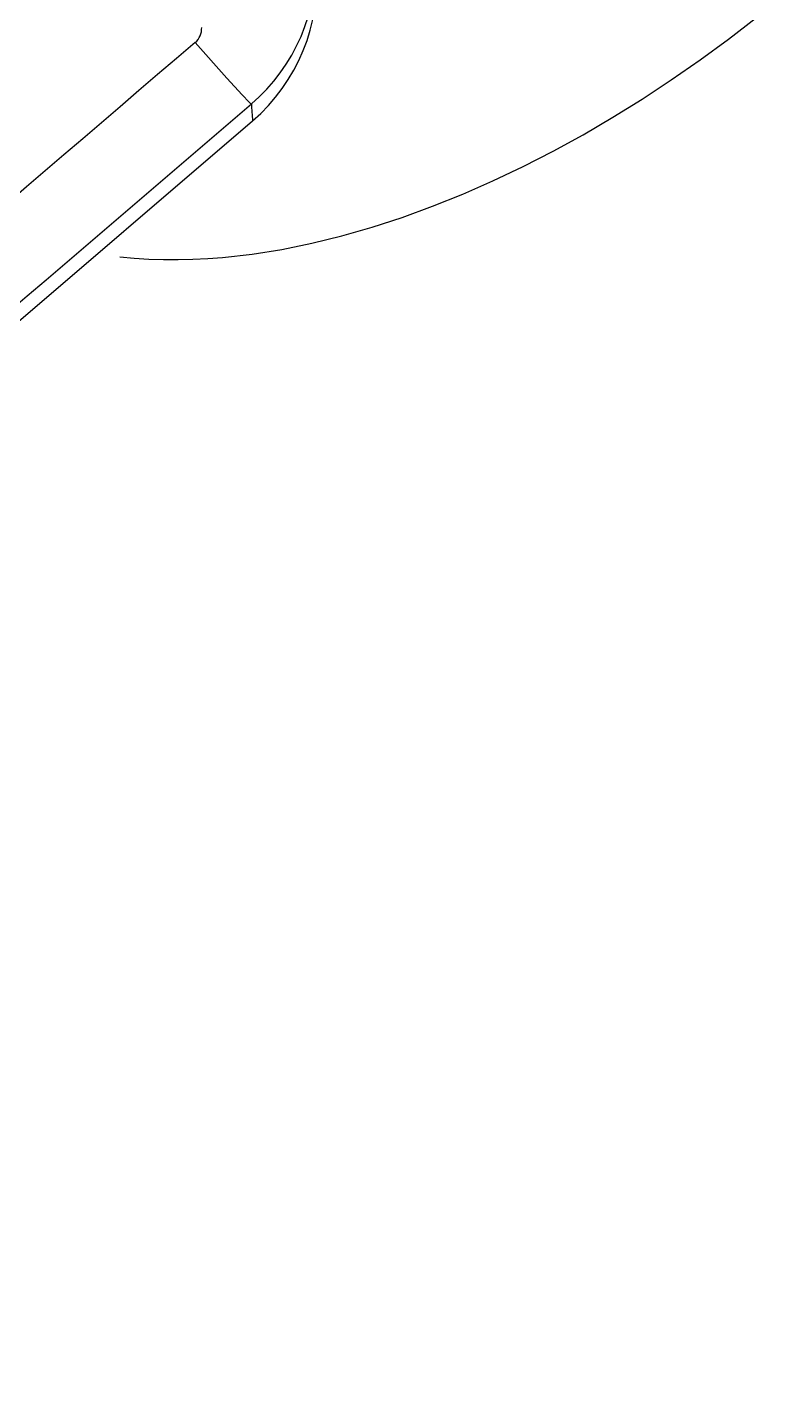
# Model space of a CAD drawing. Extents: x 741 to 1339, y 725 to 848.
# Drawn here: x 1106.4735 to 1106.5142, y 787.0958 to 787.17 of the extents above; entities that cross this region are included whole.
import ezdxf

# ---------------------------------------------------------------- set-up
doc = ezdxf.new("R2010")
doc.units = 0
doc.header["$MEASUREMENT"] = 0
doc.linetypes.add('CONTINU', pattern=[0])
for name, color, linetype in [('Lay Out', 31, 'CONTINUOUS'), ('PAREDES', 7, 'CONTINUOUS'), ('PENA-008', 8, 'CONTINUOUS')]:
    doc.layers.add(name, color=color, linetype=linetype)

# ---------------------------------------------------------------- blocks, each defined once
blk = doc.blocks.new('A$C12870BC7')
at = {"layer": 'Lay Out', "linetype": 'CONTINU', "ltscale": 0.6}
blk.add_line((0.9334747946082871, 1.491036899470529), (1.10382279996179, 1.491036899470529), dxfattribs=at)
for points in [[(1.104224007692892, 1.496270513486863), (1.104266945190375, 1.493703601864738), (1.104307075118527, 1.492469431098627), (1.104342658005407, 1.491915485503952), (1.104361059790108, 1.491793051076385), (1.10436569838248, 1.49177754841223), (1.104370306457895, 1.49177132293282)], [(1.093579055957321, 1.490124561573722), (1.094126287799895, 1.489559385702407), (1.094692623319361, 1.48900910215427), (1.095277177521098, 1.488473955065658), (1.095879523166218, 1.487953212027534), (1.096499019396674, 1.487446873039445), (1.097135391558936, 1.48695432776087), (1.097779728672776, 1.486481557533963), (1.099113873313286, 1.485575689252912), (1.10050612242776, 1.48472133376201), (1.101953607413179, 1.483916904173995), (1.103449461931859, 1.483163499103213), (1.104990390141666, 1.482459897867258), (1.106578070480964, 1.481803292897141), (1.108209878482626, 1.481193073851657), (1.109881053486106, 1.480629851071782), (1.111588513268998, 1.4801133804214), (1.113331525421586, 1.479642807422735), (1.115107099272677, 1.479218254144072), (1.116911176053691, 1.478839964721757), (1.11874039888869, 1.478508183292362), (1.120592601066619, 1.478222665719315), (1.122464334160099, 1.477983778207246), (1.12435178353735, 1.47779164282467), (1.126251470253919, 1.477646381639644), (1.12816022053596, 1.47754799465217)]]:
    blk.add_lwpolyline(points, dxfattribs=at)
for centre, radius, start, end in [((1.151145028190626, 3.019458048536237), 1.466147559632665, 260.8806133861786, 279.1194392848835), ((1.150884952043725, -152.0122262495063), 153.508512631862, 90.01741581812536, 90.08119482226273), ((1.104221169606717, 1.497280689064311), 0.001010359037321476, 270.1598487365314, 322.452527719679), ((1.104369574048633, 1.501774142411861), 0.01000299018389762, 270.004147745554, 322.4254542800057), ((1.150787663670144, -139.2092423055365), 140.7010131401963, 90.01890191929488, 90.0882692912573), ((1.128145473168843, 1.473476225979923), 0.02999951121808775, 142.4215723973707, 144.1711481003672)]:
    blk.add_arc(centre, radius, start, end, dxfattribs=at)
for centre, major_axis, ratio, start_param, end_param in [((1.15114504890937, 5.828385070437591), (2.344892712631126e-15, 4.255094146988052), 0.5783642864339333, 3.047316074371338, 3.235869169235229), ((1.103867995721316, 1.501098922037656), (0.003170208302682676, 0.00955740874648934), 0.9924678855186787, 3.459622383117676, 4.404012203216553)]:
    blk.add_ellipse(centre, major_axis=major_axis, ratio=ratio, start_param=start_param, end_param=end_param, dxfattribs=at)
blk = doc.blocks.new('Layout')
at = {"layer": 'PENA-008', "color": 7, "ltscale": 0.2, "rotation": 40.58562502596172}
blk.add_blockref('A$C12870BC7', (1160.880169095587, 500.5578882438629), dxfattribs=at)

msp = doc.modelspace()

# ---------------------------------------------------------------- block references
at = {"layer": 'PAREDES', "color": 7, "lineweight": 0}
msp.add_blockref('Layout', (-54.26272107964405, 284.7565376754262), dxfattribs=at)

doc.saveas('drawing.dxf')
